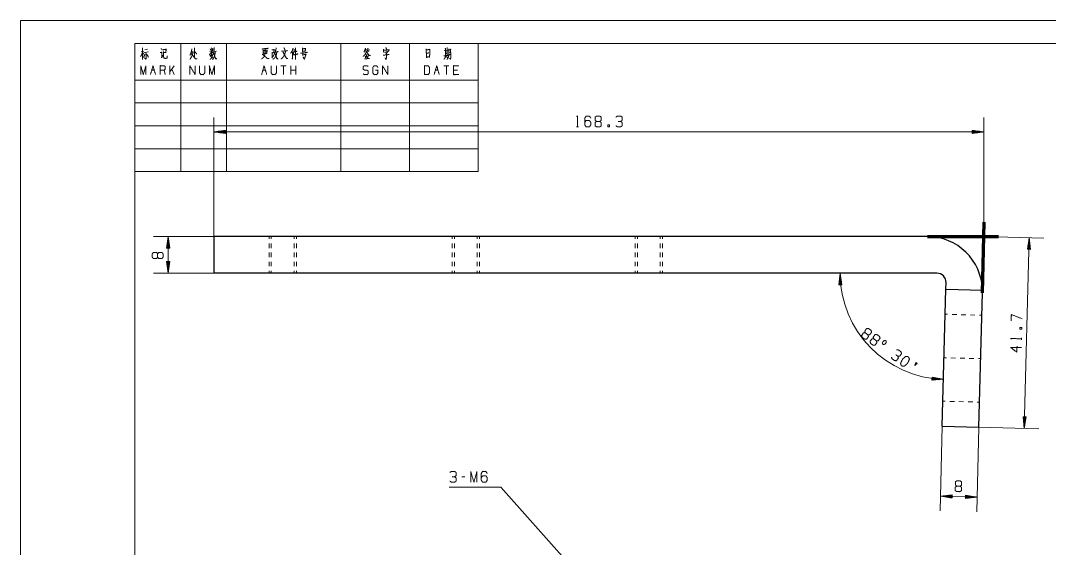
# Model space of a CAD drawing. Header units: millimetres. Extents: x 0 to 420, y 0 to 568.
# Drawn here: x 0 to 224.8, y 181.6 to 297 of the extents above; entities that cross this region are included whole.
import ezdxf

# ---------------------------------------------------------------- set-up
doc = ezdxf.new("R2010")
doc.units = ezdxf.units.MM
doc.layers.add('1', color=7, linetype='Continuous', true_color=0xffffff)

msp = doc.modelspace()

# ---------------------------------------------------------------- linework, layer by layer
at = {"layer": '1', "color": 132, "linetype": 'Continuous', "lineweight": 18}
for p, q in [((0, 297), (0, 0)), ((420, 297), (0, 297)), ((25, 292), (25, 264)), ((25, 292), (100, 292)), ((25, 292), (100, 292)), ((25, 292), (100, 292)), ((25, 292), (25, 5)), ((415, 292), (25, 292)), ((35, 292), (35, 264)), ((45, 292), (45, 264)), ((70, 292), (70, 264)), ((85, 292), (85, 264)), ((100, 292), (100, 264)), ((25, 284), (100, 284)), ((25, 279), (100, 279)), ((25, 274), (100, 274)), ((25, 269), (100, 269)), ((25, 264), (100, 264))]:
    msp.add_line(p, q, dxfattribs=at)
at = {"layer": '1', "color": 95, "linetype": 'Continuous', "lineweight": 18}
for p, q in [((26.34, 290.18), (26.96, 290.3)), ((26.99, 289.99), (27.95, 290.14)), ((27.13, 290.61), (27.71, 290.74)), ((41.34, 290.22), (42.13, 290.38)), ((42.25, 290.16), (42.79, 290.28)), ((53.17, 290.09), (53.7, 290.18)), ((75.25, 290.57), (75.67, 290.63)), ((75.35, 290.55), (75.45, 290.24)), ((75.82, 290.51), (76.35, 290.61)), ((75.98, 290.49), (76.11, 290.16)), ((92.56, 290.43), (93.43, 290.55)), ((92.84, 290.07), (93.11, 290.14)), ((93.6, 290.05), (93.85, 290.12)), ((26.7, 289.95), (26.92, 289.68)), ((54.91, 288.87), (55.37, 289.43)), ((75.83, 289.64), (75.37, 289.56)), ((92.86, 289.72), (93.09, 289.78)), ((28.66, 286.17), (29.22, 286.17)), ((31.62, 285.18), (31.34, 286.17)), ((33.59, 287.14), (32.63, 285.78)), ((32.63, 285.18), (32.63, 287.14)), ((33.59, 285.18), (33.04, 286.36)), ((52.94, 286.17), (53.49, 286.17)), ((58.02, 287.14), (56.9, 287.14)), ((57.46, 287.14), (57.46, 285.18)), ((59.02, 285.18), (59.02, 287.14)), ((60.14, 286.17), (59.02, 286.17)), ((60.14, 285.18), (60.14, 287.14)), ((90.65, 286.17), (91.2, 286.17)), ((93.6, 287.14), (92.49, 287.14)), ((93.05, 287.14), (93.05, 285.18)), ((95.45, 286.17), (94.61, 286.17)), ((121.46, 273.76), (121.88, 273.76)), ((218.73, 227.25), (218.74, 227.67)), ((97.1, 197.31), (96.43, 197.31))]:
    msp.add_line(p, q, dxfattribs=at)
at = {"layer": '1', "color": 13, "linetype": 'Continuous', "lineweight": 18}
for p, q in [((42.21, 249.8), (42.21, 275.84)), ((210.5, 249.8), (210.5, 275.84)), ((44.75, 273), (42.21, 272.67)), ((42.21, 272.67), (44.75, 272.33)), ((42.21, 272.67), (210.5, 272.67)), ((44.75, 272.69), (42.4, 272.69)), ((44.75, 272.64), (42.4, 272.64)), ((44.75, 272.75), (42.79, 272.75)), ((44.75, 272.59), (42.79, 272.59)), ((44.75, 272.8), (43.17, 272.8)), ((44.75, 272.54), (43.17, 272.54)), ((44.75, 272.85), (43.56, 272.85)), ((44.75, 272.49), (43.56, 272.49)), ((44.75, 272.9), (43.94, 272.9)), ((44.75, 272.44), (43.94, 272.44)), ((44.75, 272.95), (44.33, 272.95)), ((44.75, 272.39), (44.33, 272.39)), ((44.75, 273), (44.72, 273)), ((44.75, 273), (44.72, 273)), ((44.75, 272.34), (44.72, 272.34)), ((44.75, 272.34), (44.72, 272.34)), ((44.75, 272.33), (44.75, 273)), ((207.96, 273), (207.99, 273)), ((207.96, 273), (207.99, 273)), ((207.96, 273), (207.96, 272.33)), ((210.5, 272.67), (207.96, 273)), ((207.96, 272.95), (208.38, 272.95)), ((207.96, 272.9), (208.76, 272.9)), ((207.96, 272.85), (209.15, 272.85)), ((207.96, 272.8), (209.53, 272.8)), ((207.96, 272.75), (209.92, 272.75)), ((207.96, 272.69), (210.3, 272.69)), ((207.96, 272.33), (210.5, 272.67)), ((207.96, 272.64), (210.3, 272.64)), ((207.96, 272.59), (209.92, 272.59)), ((207.96, 272.54), (209.53, 272.54)), ((207.96, 272.49), (209.15, 272.49)), ((207.96, 272.44), (208.76, 272.44)), ((207.96, 272.39), (208.38, 272.39)), ((207.96, 272.34), (207.99, 272.34)), ((207.96, 272.34), (207.99, 272.34)), ((42.21, 249.8), (29.07, 249.8)), ((32.25, 249.8), (31.91, 247.26)), ((32.22, 247.26), (32.22, 249.61)), ((32.58, 247.26), (32.25, 249.8)), ((32.25, 249.8), (32.25, 241.8)), ((32.27, 247.26), (32.27, 249.61)), ((210.5, 249.8), (223.58, 249.46)), ((31.97, 247.26), (31.97, 247.68)), ((32.02, 247.26), (32.02, 248.06)), ((32.07, 247.26), (32.07, 248.45)), ((32.12, 247.26), (32.12, 248.84)), ((32.17, 247.26), (32.17, 249.22)), ((32.32, 247.26), (32.32, 249.22)), ((32.37, 247.26), (32.37, 248.84)), ((32.42, 247.26), (32.42, 248.45)), ((32.48, 247.26), (32.48, 248.06)), ((32.53, 247.26), (32.53, 247.68)), ((220.41, 249.54), (219.32, 207.86)), ((220.41, 249.54), (220.01, 247.01)), ((220.06, 247.01), (220.07, 247.43)), ((220.11, 247.01), (220.13, 247.81)), ((220.16, 247.01), (220.19, 248.2)), ((220.21, 247.01), (220.25, 248.58)), ((220.26, 247), (220.32, 248.96)), ((220.32, 247), (220.38, 249.35)), ((220.37, 247), (220.43, 249.35)), ((220.67, 246.99), (220.41, 249.54)), ((220.42, 247), (220.47, 248.96)), ((220.47, 247), (220.51, 248.57)), ((220.52, 247), (220.55, 248.19)), ((220.57, 247), (220.59, 247.8)), ((220.62, 246.99), (220.63, 247.41)), ((31.91, 247.26), (32.58, 247.26)), ((31.92, 247.26), (31.92, 247.29)), ((31.92, 247.26), (31.92, 247.29)), ((32.58, 247.26), (32.58, 247.29)), ((32.58, 247.26), (32.58, 247.29)), ((220.01, 247.01), (220.01, 247.04)), ((220.01, 247.01), (220.01, 247.04)), ((220.01, 247.01), (220.67, 246.99)), ((220.67, 246.99), (220.67, 247.03)), ((220.67, 246.99), (220.67, 247.03)), ((31.91, 244.34), (32.25, 241.8)), ((32.58, 244.34), (31.91, 244.34)), ((31.92, 244.34), (31.92, 244.31)), ((31.92, 244.34), (31.92, 244.31)), ((31.97, 244.34), (31.97, 243.92)), ((32.02, 244.34), (32.02, 243.54)), ((32.07, 244.34), (32.07, 243.15)), ((32.12, 244.34), (32.12, 242.77)), ((32.17, 244.34), (32.17, 242.38)), ((32.22, 244.34), (32.22, 241.99)), ((32.25, 241.8), (32.58, 244.34)), ((32.27, 244.34), (32.27, 241.99)), ((32.32, 244.34), (32.32, 242.38)), ((32.37, 244.34), (32.37, 242.77)), ((32.42, 244.34), (32.42, 243.15)), ((32.48, 244.34), (32.48, 243.54)), ((32.53, 244.34), (32.53, 243.92)), ((32.58, 244.34), (32.58, 244.31)), ((32.58, 244.34), (32.58, 244.31)), ((42.21, 241.8), (29.07, 241.8)), ((179.08, 241.8), (178.81, 239.25)), ((179.02, 239.26), (178.97, 240.83)), ((179.07, 239.26), (179.02, 241.22)), ((179.12, 239.26), (179.06, 241.61)), ((179.48, 239.27), (179.08, 241.8)), ((179.17, 239.26), (179.11, 241.61)), ((179.22, 239.26), (179.17, 241.22)), ((179.27, 239.26), (179.23, 240.84)), ((178.81, 239.25), (178.81, 239.28)), ((178.81, 239.25), (178.81, 239.28)), ((178.81, 239.25), (179.48, 239.27)), ((178.87, 239.25), (178.85, 239.67)), ((178.92, 239.26), (178.89, 240.06)), ((178.97, 239.26), (178.93, 240.45)), ((179.32, 239.27), (179.29, 240.46)), ((179.37, 239.27), (179.35, 240.07)), ((179.42, 239.27), (179.41, 239.69)), ((179.47, 239.27), (179.47, 239.3)), ((179.47, 239.27), (179.47, 239.3)), ((199.16, 219.07), (199.12, 218.4)), ((199.12, 218.4), (201.68, 218.6)), ((199.12, 218.4), (199.16, 218.4)), ((199.12, 218.4), (199.16, 218.4)), ((199.13, 218.61), (200.71, 218.52)), ((199.13, 218.56), (200.32, 218.49)), ((199.13, 218.51), (199.93, 218.46)), ((199.13, 218.46), (199.54, 218.43)), ((199.14, 218.76), (201.49, 218.63)), ((199.14, 218.71), (201.48, 218.58)), ((199.14, 218.66), (201.1, 218.55)), ((199.15, 218.96), (199.96, 218.92)), ((199.15, 218.91), (200.34, 218.85)), ((199.15, 218.86), (200.72, 218.78)), ((199.15, 218.81), (201.1, 218.71)), ((201.68, 218.6), (199.16, 219.07)), ((199.16, 219.06), (199.19, 219.06)), ((199.16, 219.06), (199.19, 219.06)), ((199.16, 219.01), (199.57, 218.99)), ((219.05, 210.41), (219.05, 210.38)), ((219.05, 210.41), (219.05, 210.38)), ((219.05, 210.41), (219.32, 207.86)), ((219.72, 210.39), (219.05, 210.41)), ((219.1, 210.41), (219.09, 209.99)), ((219.15, 210.41), (219.13, 209.6)), ((219.2, 210.41), (219.17, 209.22)), ((219.26, 210.41), (219.21, 208.83)), ((219.31, 210.4), (219.25, 208.44)), ((219.36, 210.4), (219.3, 208.06)), ((219.32, 207.86), (219.72, 210.39)), ((219.41, 210.4), (219.35, 208.05)), ((219.46, 210.4), (219.41, 208.44)), ((219.51, 210.4), (219.47, 208.82)), ((219.56, 210.4), (219.53, 209.21)), ((219.61, 210.4), (219.59, 209.59)), ((219.66, 210.39), (219.65, 209.98)), ((219.71, 210.39), (219.71, 210.36)), ((219.71, 210.39), (219.71, 210.36)), ((201.41, 208.33), (200.93, 189.89)), ((209.41, 208.12), (208.92, 189.68)), ((209.41, 208.12), (222.49, 207.78)), ((104.97, 195.02), (93.64, 195.02)), ((135.29, 160.92), (104.97, 195.02)), ((203.56, 193.33), (201.01, 193.07)), ((201.01, 193.07), (203.54, 192.67)), ((209.01, 192.86), (201.01, 193.07)), ((203.55, 193.03), (201.2, 193.09)), ((203.55, 192.97), (201.2, 193.04)), ((203.55, 193.08), (201.59, 193.13)), ((203.55, 192.92), (201.59, 192.98)), ((203.54, 192.87), (201.97, 192.91)), ((203.55, 193.13), (201.98, 193.17)), ((203.54, 192.82), (202.35, 192.85)), ((203.55, 193.18), (202.36, 193.21)), ((203.54, 192.77), (202.74, 192.79)), ((203.55, 193.23), (202.75, 193.25)), ((203.54, 192.72), (203.12, 192.73)), ((203.56, 193.28), (203.14, 193.29)), ((203.54, 192.67), (203.51, 192.67)), ((203.54, 192.67), (203.51, 192.67)), ((203.56, 193.33), (203.53, 193.33)), ((203.56, 193.33), (203.53, 193.33)), ((203.54, 192.67), (203.56, 193.33)), ((206.48, 193.26), (206.46, 192.59)), ((206.46, 192.59), (209.01, 192.86)), ((206.46, 192.8), (208.04, 192.76)), ((206.46, 192.75), (207.65, 192.71)), ((206.46, 192.7), (207.26, 192.67)), ((206.46, 192.64), (206.88, 192.63)), ((206.46, 192.59), (206.49, 192.59)), ((206.46, 192.59), (206.49, 192.59)), ((206.47, 193.2), (206.89, 193.19)), ((206.47, 193.15), (207.28, 193.13)), ((206.47, 193.1), (207.66, 193.07)), ((206.47, 193.05), (208.05, 193.01)), ((206.47, 193), (208.43, 192.95)), ((206.47, 192.95), (208.81, 192.89)), ((206.47, 192.9), (208.81, 192.84)), ((206.47, 192.85), (208.43, 192.8)), ((209.01, 192.86), (206.48, 193.26)), ((206.48, 193.25), (206.51, 193.25)), ((206.48, 193.25), (206.51, 193.25))]:
    msp.add_line(p, q, dxfattribs=at)
at = {"layer": '1', "color": 252, "linetype": 'Continuous', "lineweight": 70}
for p, q in [((210.18, 237.49), (210.58, 252.97)), ((198.18, 249.8), (213.67, 249.8))]:
    msp.add_line(p, q, dxfattribs=at)
at = {"layer": '1', "color": 30, "linetype": 'Continuous', "lineweight": 25}
for p, q in [((42.21, 249.8), (42.21, 241.8)), ((198.18, 249.8), (42.21, 249.8)), ((200.23, 241.8), (42.21, 241.8)), ((201.41, 208.33), (202.19, 238.32)), ((202.19, 238.32), (202.23, 239.75)), ((202.19, 238.32), (210.18, 238.11)), ((209.41, 208.12), (210.18, 237.49)), ((201.41, 208.33), (209.41, 208.12))]:
    msp.add_line(p, q, dxfattribs=at)
at = {"layer": '1', "color": 43, "linetype": 'Continuous', "lineweight": 18}
for p, q in [((54.29, 249.8), (54.29, 249.3)), ((54.79, 249.8), (54.79, 249.3)), ((59.79, 249.3), (59.79, 249.8)), ((60.29, 249.8), (60.29, 249.3)), ((94.29, 249.8), (94.29, 249.3)), ((94.79, 249.8), (94.79, 249.3)), ((99.79, 249.3), (99.79, 249.8)), ((100.29, 249.8), (100.29, 249.3)), ((134.29, 249.8), (134.29, 249.3)), ((134.79, 249.8), (134.79, 249.3)), ((139.79, 249.3), (139.79, 249.8)), ((140.29, 249.8), (140.29, 249.3)), ((54.29, 248.3), (54.29, 247.3)), ((54.79, 248.3), (54.79, 247.3)), ((59.79, 247.3), (59.79, 248.3)), ((60.29, 248.3), (60.29, 247.3)), ((94.29, 248.3), (94.29, 247.3)), ((94.79, 248.3), (94.79, 247.3)), ((99.79, 247.3), (99.79, 248.3)), ((100.29, 248.3), (100.29, 247.3)), ((134.29, 248.3), (134.29, 247.3)), ((134.79, 248.3), (134.79, 247.3)), ((139.79, 247.3), (139.79, 248.3)), ((140.29, 248.3), (140.29, 247.3)), ((54.29, 246.3), (54.29, 245.3)), ((54.79, 246.3), (54.79, 245.3)), ((59.79, 245.3), (59.79, 246.3)), ((60.29, 246.3), (60.29, 245.3)), ((94.29, 246.3), (94.29, 245.3)), ((94.79, 246.3), (94.79, 245.3)), ((99.79, 245.3), (99.79, 246.3)), ((100.29, 246.3), (100.29, 245.3)), ((134.29, 246.3), (134.29, 245.3)), ((134.79, 246.3), (134.79, 245.3)), ((139.79, 245.3), (139.79, 246.3)), ((140.29, 246.3), (140.29, 245.3)), ((54.29, 244.3), (54.29, 243.3)), ((54.79, 244.3), (54.79, 243.3)), ((59.79, 243.3), (59.79, 244.3)), ((60.29, 244.3), (60.29, 243.3)), ((94.29, 244.3), (94.29, 243.3)), ((94.79, 244.3), (94.79, 243.3)), ((99.79, 243.3), (99.79, 244.3)), ((100.29, 244.3), (100.29, 243.3)), ((134.29, 244.3), (134.29, 243.3)), ((134.79, 244.3), (134.79, 243.3)), ((139.79, 243.3), (139.79, 244.3)), ((140.29, 244.3), (140.29, 243.3)), ((54.29, 242.3), (54.29, 241.8)), ((54.79, 242.3), (54.79, 241.8)), ((59.79, 241.8), (59.79, 242.3)), ((60.29, 242.3), (60.29, 241.8)), ((94.29, 242.3), (94.29, 241.8)), ((94.79, 242.3), (94.79, 241.8)), ((99.79, 241.8), (99.79, 242.3)), ((100.29, 242.3), (100.29, 241.8)), ((134.29, 242.3), (134.29, 241.8)), ((134.79, 242.3), (134.79, 241.8)), ((139.79, 241.8), (139.79, 242.3)), ((140.29, 242.3), (140.29, 241.8)), ((202.55, 232.81), (202.05, 232.82)), ((204.55, 232.76), (203.55, 232.78)), ((206.55, 232.71), (205.55, 232.73)), ((208.55, 232.65), (207.55, 232.68)), ((210.05, 232.61), (209.55, 232.63)), ((202.3, 223.31), (201.8, 223.33)), ((204.3, 223.26), (203.3, 223.29)), ((206.3, 223.21), (205.3, 223.23)), ((208.3, 223.16), (207.3, 223.18)), ((209.8, 223.12), (209.3, 223.13)), ((201.55, 213.83), (202.05, 213.82)), ((203.05, 213.79), (204.05, 213.76)), ((205.05, 213.74), (206.05, 213.71)), ((207.05, 213.69), (208.05, 213.66)), ((209.05, 213.63), (209.55, 213.62))]:
    msp.add_line(p, q, dxfattribs=at)
at = {"layer": '1', "color": 30, "linetype": 'Continuous', "lineweight": 25}
for centre, radius, start, end in [((198.18, 237.8), 12, 1.4896, 90), ((200.23, 239.8), 2, 358.5, 90), ((198.18, 237.8), 12, 358.5, 1.4896)]:
    msp.add_arc(centre, radius, start, end, dxfattribs=at)
at = {"layer": '1', "color": 13, "linetype": 'Continuous', "lineweight": 18}
msp.add_arc((202.29, 241.8), 23.21, 180, 268.5, dxfattribs=at)
at = {"layer": '1', "color": 95, "linetype": 'Continuous', "lineweight": 18}
for points, knots in [([(26.67, 290.16), (26.6, 289.91), (26.48, 289.62), (26.35, 289.35), (26.23, 289.14)], [0, 0, 0.233514, 0.515368, 0.78555, 1, 1]), ([(26.67, 291.07), (26.66, 288.89), (26.63, 288.5), (26.61, 288.71), (26.64, 288.94)], [0, 0, 0.723303, 0.854546, 0.923601, 1, 1]), ([(30.53, 289.99), (30.92, 290.09), (30.86, 290.16), (30.83, 288.96), (30.77, 288.83), (31.12, 289.41)], [0, 0, 0.158008, 0.19221, 0.673433, 0.728446, 1, 1]), ([(30.7, 290.88), (30.87, 290.72), (30.92, 290.63), (30.92, 290.53), (30.9, 290.67)], [0, 0, 0.413146, 0.573572, 0.750721, 1, 1]), ([(31.19, 290.63), (31.87, 290.74), (31.82, 290.8), (31.73, 290.05), (31.82, 290.05), (31.25, 289.99)], [0, 0, 0.313958, 0.349012, 0.694882, 0.735357, 1, 1]), ([(31.22, 290.22), (31.25, 289.91), (31.25, 289.2), (31.27, 288.98), (31.3, 288.87), (31.34, 288.81), (31.41, 288.77), (31.53, 288.75), (31.66, 288.73), (32.03, 288.79), (32, 289.33), (32, 288.79)], [0, 0, 0.097093, 0.316208, 0.387239, 0.42073, 0.444406, 0.470581, 0.507596, 0.549105, 0.664641, 0.832445, 1, 1]), ([(37.43, 290.84), (37.42, 290.72), (37.34, 290.3), (37.26, 290.01), (37.18, 289.8), (37.09, 289.6), (37.01, 289.43)], [0, 0, 0.084498, 0.36853, 0.573114, 0.721457, 0.873368, 1, 1]), ([(37.28, 290.09), (37.75, 290.18), (37.71, 290.22), (37.68, 290.03), (37.62, 289.76), (37.56, 289.6), (37.48, 289.37), (37.4, 289.18), (37.28, 288.98), (37.2, 288.81), (37.02, 288.56)], [0, 0, 0.202443, 0.228131, 0.308408, 0.425631, 0.500403, 0.604281, 0.689483, 0.790714, 0.870506, 1, 1]), ([(37.97, 291.05), (38.02, 290.94), (38, 290.84), (37.99, 289.12), (37.97, 289.23), (38, 289.45)], [0, 0, 0.049543, 0.095606, 0.852767, 0.898838, 1, 1]), ([(38.1, 290.16), (38.13, 290.14), (38.4, 289.8), (38.47, 289.68)], [0, 0, 0.059448, 0.761031, 1, 1]), ([(41.75, 290.24), (41.62, 290.01), (41.48, 289.8), (41.35, 289.64), (41.22, 289.49)], [0, 0, 0.287221, 0.555142, 0.786181, 1, 1]), ([(41.43, 290.8), (41.56, 290.57), (41.59, 290.43)], [0, 0, 0.640221, 1, 1]), ([(41.73, 291.07), (41.76, 290.92), (41.76, 289.78), (41.73, 289.93), (41.76, 290.05)], [0, 0, 0.094654, 0.823636, 0.91829, 1, 1]), ([(41.76, 290.2), (41.94, 290.07), (42.03, 289.97)], [0, 0, 0.613122, 1, 1]), ([(42.03, 290.92), (42.03, 290.82), (41.91, 290.34)], [0, 0, 0.174301, 1, 1]), ([(42.54, 290.16), (42.49, 289.8), (42.45, 289.56), (42.41, 289.35), (42.35, 289.16), (42.23, 288.91), (42.13, 288.73), (42.01, 288.56), (41.92, 288.48)], [0, 0, 0.19438, 0.332636, 0.448614, 0.555649, 0.70616, 0.822692, 0.933847, 1, 1]), ([(42.33, 291.11), (42.33, 290.98), (42.32, 290.76), (42.27, 290.47), (42.23, 290.16), (42.17, 289.91), (42.1, 289.68), (42.08, 289.62)], [0, 0, 0.081852, 0.232243, 0.425429, 0.63211, 0.800313, 0.957953, 1, 1]), ([(53.44, 290.84), (53.42, 290.18), (53.41, 289.85), (53.39, 289.66), (53.38, 289.56), (53.36, 289.43), (53.32, 289.31), (53.27, 289.2), (53.14, 289.02), (53, 288.85), (52.79, 288.73), (52.69, 288.67), (52.65, 288.65)], [0, 0, 0.263783, 0.395771, 0.470171, 0.511786, 0.56157, 0.614019, 0.658777, 0.749614, 0.837596, 0.932985, 0.980677, 1, 1]), ([(52.76, 290.82), (52.82, 290.78), (52.85, 290.8), (54.11, 290.94), (54.07, 290.96), (53.92, 290.92)], [0, 0, 0.045522, 0.068286, 0.872626, 0.90344, 1, 1]), ([(53, 290.59), (53.04, 290.41), (53.04, 289.66), (53.03, 289.7), (53.89, 289.85), (53.8, 289.85), (53.89, 290.63), (53.92, 290.57), (53.87, 290.53), (53.04, 290.43)], [0, 0, 0.051663, 0.252803, 0.264656, 0.500971, 0.524672, 0.738301, 0.756829, 0.773117, 1, 1]), ([(54.88, 290.57), (55.47, 290.67), (55.41, 290.74), (55.34, 290.01), (55.41, 290.01), (54.97, 289.93), (54.94, 290.12), (54.97, 289.89), (54.96, 288.96)], [0, 0, 0.181366, 0.207406, 0.429567, 0.451891, 0.588199, 0.645735, 0.715777, 1, 1]), ([(55.98, 290.12), (55.98, 289.99), (55.92, 289.66), (55.86, 289.47), (55.81, 289.31), (55.73, 289.16), (55.65, 289.02), (55.54, 288.87), (55.31, 288.67), (55.13, 288.58)], [0, 0, 0.067236, 0.249298, 0.354996, 0.450079, 0.537949, 0.629663, 0.725721, 0.894899, 1, 1]), ([(55.85, 291.05), (55.82, 290.8), (55.73, 290.47), (55.62, 290.12), (55.53, 289.89), (55.47, 289.72), (55.41, 289.58)], [0, 0, 0.162457, 0.385014, 0.625897, 0.784413, 0.898493, 1, 1]), ([(55.62, 290.07), (56.27, 290.2), (56.2, 290.22), (56.08, 290.18)], [0, 0, 0.769962, 0.857327, 1, 1]), ([(57.88, 290.32), (57.88, 290.2), (57.81, 289.91), (57.74, 289.68), (57.65, 289.43), (57.52, 289.23), (57.5, 289.18), (57.42, 289.08), (57.31, 288.94), (57.18, 288.81), (57.06, 288.69), (56.93, 288.58)], [0, 0, 0.060656, 0.206644, 0.323463, 0.452143, 0.571976, 0.593424, 0.659716, 0.74639, 0.834816, 0.918178, 1, 1]), ([(57.02, 290.28), (58.29, 290.43), (58.21, 290.45), (58.12, 290.41)], [0, 0, 0.872478, 0.933903, 1, 1]), ([(57.34, 290.05), (57.4, 290.01), (58.1, 288.75), (58.43, 288.69), (58.12, 288.77), (58.02, 288.89)], [0, 0, 0.030854, 0.652647, 0.79375, 0.930716, 1, 1]), ([(57.56, 291.03), (57.66, 290.84), (57.71, 290.72), (57.74, 290.59)], [0, 0, 0.450481, 0.729637, 1, 1]), ([(59.55, 290.98), (59.48, 290.72), (59.38, 290.47), (59.26, 290.24), (59.14, 290.05), (59, 289.85)], [0, 0, 0.21836, 0.428744, 0.629221, 0.801494, 1, 1]), ([(59.38, 290.41), (59.39, 289.16), (59.39, 288.56), (59.38, 288.69), (59.39, 288.91)], [0, 0, 0.565717, 0.839123, 0.896086, 1, 1]), ([(59.8, 290.72), (59.76, 290.38), (59.7, 290.09), (59.64, 289.89), (59.6, 289.76)], [0, 0, 0.34211, 0.644851, 0.86512, 1, 1]), ([(59.8, 290.14), (60.47, 290.32), (60.4, 290.32), (60.28, 290.26)], [0, 0, 0.772509, 0.853435, 1, 1]), ([(60.08, 291.07), (60.12, 290.98), (60.09, 291.03), (60.11, 288.54), (60.09, 288.73), (60.11, 289.04)], [0, 0, 0.029975, 0.04619, 0.840789, 0.900562, 1, 1]), ([(61.18, 289.87), (61.37, 289.87), (61.75, 289.91), (62.68, 290.05), (62.58, 290.07), (62.43, 290.03)], [0, 0, 0.10704, 0.322386, 0.855626, 0.914427, 1, 1]), ([(61.57, 291.07), (61.63, 290.82), (61.63, 290.09), (61.63, 290.28), (62.33, 290.38), (62.21, 290.38), (62.24, 290.9), (62.26, 290.98), (62.29, 290.92), (62.19, 290.9), (61.63, 290.82)], [0, 0, 0.076614, 0.294117, 0.350048, 0.563214, 0.598361, 0.753971, 0.779215, 0.799829, 0.831205, 1, 1]), ([(75.64, 290.3), (75.63, 290.2), (75.39, 289.83), (75.38, 289.78), (75.26, 289.6), (75.06, 289.37), (74.85, 289.16)], [0, 0, 0.074337, 0.387309, 0.418539, 0.575027, 0.79286, 1, 1]), ([(75.37, 290.98), (75.35, 290.84), (75.23, 290.53), (75.13, 290.28), (75.01, 290.07)], [0, 0, 0.148006, 0.485257, 0.758321, 1, 1]), ([(75.61, 290.16), (76.2, 289.37), (76.43, 289.37), (76.2, 289.39), (76.08, 289.54)], [0, 0, 0.599324, 0.742451, 0.886135, 1, 1]), ([(75.91, 290.98), (75.92, 290.88), (75.75, 290.3)], [0, 0, 0.147218, 1, 1]), ([(79.34, 290.74), (79.34, 290.51), (79.33, 290.34), (79.3, 290.22), (79.27, 290.12)], [0, 0, 0.361949, 0.626223, 0.829034, 1, 1]), ([(79.34, 290.49), (80.57, 290.63), (80.56, 290.67), (80.37, 290.26)], [0, 0, 0.712481, 0.737756, 1, 1]), ([(79.49, 290.07), (80.25, 290.18), (80.21, 290.24), (79.92, 289.72)], [0, 0, 0.533866, 0.586729, 1, 1]), ([(79.78, 291.09), (79.89, 290.96), (79.93, 290.86), (79.96, 290.69)], [0, 0, 0.364604, 0.619196, 1, 1]), ([(88.61, 290.8), (88.64, 290.59), (88.66, 290.14), (88.67, 289.66), (88.67, 289.6), (88.67, 288.83), (88.67, 288.98), (89.24, 289.1), (89.36, 288.96), (89.39, 289.14), (89.39, 289.39), (89.4, 289.87), (89.42, 290.36), (89.42, 290.78), (89.43, 290.72), (88.66, 290.57)], [0, 0, 0.037589, 0.119519, 0.205166, 0.216331, 0.354043, 0.380097, 0.485125, 0.518622, 0.552532, 0.597196, 0.682843, 0.77221, 0.846648, 0.858119, 1, 1]), ([(92.8, 290.98), (92.83, 290.86), (92.83, 289.31)], [0, 0, 0.075954, 1, 1]), ([(93.21, 291.11), (93.24, 290.98), (93.19, 289.37)], [0, 0, 0.073211, 1, 1]), ([(93.55, 290.82), (93.59, 290.59), (93.59, 290.14), (93.57, 289.64), (93.55, 289.33), (93.47, 289), (93.38, 288.79), (93.22, 288.48)], [0, 0, 0.096217, 0.285187, 0.491418, 0.620825, 0.76157, 0.854869, 1, 1]), ([(93.59, 290.57), (94.03, 290.67), (93.98, 290.74), (93.98, 290.05), (94, 289.12), (93.98, 288.77), (93.97, 288.56), (93.95, 288.5), (93.74, 288.77), (93.94, 288.58)], [0, 0, 0.13308, 0.155522, 0.357051, 0.631901, 0.735808, 0.797028, 0.815849, 0.918301, 1, 1]), ([(27.18, 289.66), (27.17, 289.58), (26.86, 288.96)], [0, 0, 0.108202, 1, 1]), ([(27.37, 289.99), (27.42, 289.87), (27.42, 288.83), (27.4, 288.6), (27.39, 288.52), (27.11, 288.85), (27.39, 288.56)], [0, 0, 0.056947, 0.504404, 0.603051, 0.639405, 0.826366, 1, 1]), ([(27.61, 289.58), (27.87, 289.16), (27.92, 289), (27.81, 289.27)], [0, 0, 0.516563, 0.696901, 1, 1]), ([(37.28, 289.8), (38.22, 288.62), (38.56, 288.65), (38.54, 288.65), (38.24, 288.67), (38.08, 288.81)], [0, 0, 0.632183, 0.773704, 0.779845, 0.909108, 1, 1]), ([(41.34, 289.31), (41.97, 289.45), (41.98, 289.64), (41.98, 289.56), (41.91, 289.31), (41.81, 289.04), (41.7, 288.83), (41.59, 288.71), (41.48, 288.58), (41.41, 288.52)], [0, 0, 0.30447, 0.39258, 0.431622, 0.553714, 0.689469, 0.798362, 0.878841, 0.954752, 1, 1]), ([(41.72, 289.66), (41.56, 289.08), (41.66, 289.04), (41.78, 289), (41.89, 288.94), (42.04, 288.85)], [0, 0, 0.5291, 0.62629, 0.735524, 0.852093, 1, 1]), ([(42.22, 289.89), (42.25, 289.85), (42.39, 289.27), (42.49, 289), (42.6, 288.71), (42.63, 288.65), (42.85, 288.67), (42.63, 288.69), (42.55, 288.81)], [0, 0, 0.026721, 0.341749, 0.493483, 0.655465, 0.691641, 0.80784, 0.924039, 1, 1]), ([(52.82, 289.6), (52.89, 289.6), (53.17, 289.37), (53.41, 289.16), (53.63, 288.98), (53.9, 288.71), (54.23, 288.75), (53.92, 288.71), (53.82, 288.79)], [0, 0, 0.033467, 0.197839, 0.340788, 0.472468, 0.649452, 0.797921, 0.939753, 1, 1]), ([(55.54, 289.8), (55.59, 289.78), (56.04, 288.67), (56.32, 288.65), (56.06, 288.71), (55.98, 288.83)], [0, 0, 0.024909, 0.644018, 0.787117, 0.926016, 1, 1]), ([(59.57, 289.49), (60.61, 289.7), (60.53, 289.72), (60.4, 289.66)], [0, 0, 0.826976, 0.886334, 1, 1]), ([(61.73, 289.91), (61.63, 289.41), (61.6, 289.49), (62.38, 289.62), (62.33, 289.7), (62.33, 289.62), (62.24, 289.27), (62.19, 289.04), (62.11, 288.85), (62.05, 288.71), (62.01, 288.6), (61.98, 288.58), (61.72, 289.06), (62, 288.62)], [0, 0, 0.13637, 0.159981, 0.371157, 0.396349, 0.418604, 0.516111, 0.579311, 0.63312, 0.675133, 0.705357, 0.714996, 0.861275, 1, 1]), ([(75.12, 288.62), (76.23, 288.73), (76.16, 288.73), (75.99, 288.71)], [0, 0, 0.825897, 0.879998, 1, 1]), ([(75.31, 289.27), (75.38, 289), (75.38, 288.87), (75.37, 289.04)], [0, 0, 0.489807, 0.707975, 1, 1]), ([(75.58, 289.43), (75.64, 289.12), (75.61, 288.96), (75.61, 289.18)], [0, 0, 0.443891, 0.680119, 1, 1]), ([(75.95, 289.41), (75.95, 289.27), (75.77, 288.69)], [0, 0, 0.19307, 1, 1]), ([(79.2, 289.41), (80.57, 289.6), (80.49, 289.62), (80.28, 289.56)], [0, 0, 0.820202, 0.873508, 1, 1]), ([(79.87, 289.87), (79.9, 289.76), (79.93, 289.64), (79.94, 289.43), (79.94, 289), (79.93, 288.85), (79.9, 288.65), (79.86, 288.52), (79.64, 288.87), (79.87, 288.56)], [0, 0, 0.049623, 0.1085, 0.204239, 0.404798, 0.471991, 0.568442, 0.629223, 0.820578, 1, 1]), ([(88.67, 289.83), (89.24, 289.95), (89.18, 289.97), (89.05, 289.89)], [0, 0, 0.728512, 0.805958, 1, 1]), ([(92.52, 289.25), (93.43, 289.41), (93.38, 289.43), (93.33, 289.37)], [0, 0, 0.873246, 0.919206, 1, 1]), ([(92.86, 289.12), (92.84, 289.02), (92.73, 288.81), (92.62, 288.67), (92.52, 288.56)], [0, 0, 0.157085, 0.51447, 0.781154, 1, 1]), ([(93.09, 289.18), (93.25, 288.94), (93.25, 288.83), (93.19, 289.02)], [0, 0, 0.497679, 0.671694, 1, 1]), ([(93.57, 289.52), (93.6, 289.52), (93.84, 289.58)], [0, 0, 0.107799, 1, 1]), ([(26.26, 285.18), (26.26, 287.14), (26.82, 285.18), (27.37, 287.14), (27.37, 285.18)], [0, 0, 0.245192, 0.5, 0.754808, 1, 1]), ([(30.51, 285.18), (30.51, 287.14), (31.34, 287.14), (31.62, 286.96), (31.62, 286.36), (31.34, 286.17), (30.51, 286.17)], [0, 0, 0.400952, 0.571035, 0.639278, 0.761676, 0.829917, 1, 1]), ([(37.01, 285.18), (37.01, 287.14), (38.12, 285.18), (38.12, 287.14)], [0, 0, 0.317574, 0.682426, 1, 1]), ([(39.13, 287.14), (39.13, 285.57), (39.39, 285.18), (39.95, 285.18), (40.24, 285.57), (40.24, 287.14)], [0, 0, 0.337152, 0.438599, 0.557781, 0.662848, 1, 1]), ([(41.25, 285.18), (41.25, 287.14), (41.81, 285.18), (42.36, 287.14), (42.36, 285.18)], [0, 0, 0.245192, 0.5, 0.754808, 1, 1]), ([(54.78, 287.14), (54.78, 285.57), (55.05, 285.18), (55.6, 285.18), (55.89, 285.57), (55.89, 287.14)], [0, 0, 0.337152, 0.438599, 0.557781, 0.662848, 1, 1]), ([(74.85, 285.36), (75.13, 285.18), (75.7, 285.18), (75.98, 285.39), (75.98, 285.97), (75.7, 286.17), (75.15, 286.17), (74.85, 286.36), (74.85, 286.96), (75.15, 287.14), (75.7, 287.14), (75.98, 286.96)], [0, 0, 0.068035, 0.184054, 0.254521, 0.372333, 0.442799, 0.555843, 0.626367, 0.748393, 0.81892, 0.931964, 1, 1]), ([(77.55, 286.17), (78.1, 286.17), (78.1, 285.57), (77.82, 285.18), (77.25, 285.18), (76.97, 285.57), (76.97, 286.75), (77.27, 287.14), (77.81, 287.14), (78.09, 286.75)], [0, 0, 0.103295, 0.214797, 0.304261, 0.410274, 0.499739, 0.718892, 0.809956, 0.910533, 1, 1]), ([(79.11, 285.18), (79.11, 287.14), (80.22, 285.18), (80.22, 287.14)], [0, 0, 0.317574, 0.682426, 1, 1]), ([(88.25, 285.18), (89.07, 285.18), (89.36, 285.57), (89.36, 286.75), (89.07, 287.14), (88.25, 287.14), (88.25, 285.18)], [0, 0, 0.142133, 0.227159, 0.431787, 0.516817, 0.65895, 1, 1]), ([(90.37, 285.18), (90.93, 287.14), (91.48, 285.18)], [0, 0, 0.5, 1, 1]), ([(95.73, 285.18), (94.61, 285.18), (94.61, 287.14), (95.73, 287.14)], [0, 0, 0.265389, 0.734611, 1, 1]), ([(121.53, 275.94), (121.67, 276.14), (121.67, 273.76)], [0, 0, 0.093491, 1, 1]), ([(123.27, 274.71), (123.59, 275.19), (124.28, 275.19), (124.62, 274.71), (124.62, 274.24), (124.28, 273.76), (123.59, 273.76), (123.27, 274.24), (123.27, 275.66), (123.59, 276.14), (124.28, 276.14), (124.62, 275.66)], [0, 0, 0.076964, 0.169762, 0.248075, 0.312019, 0.390332, 0.483129, 0.560094, 0.75193, 0.828892, 0.921689, 1, 1]), ([(125.87, 274.96), (125.55, 275.19), (125.55, 275.91), (125.87, 276.14), (126.56, 276.14), (126.89, 275.91), (126.89, 275.19), (126.56, 274.96), (125.87, 274.96), (125.53, 274.71), (125.53, 274.01), (125.87, 273.76), (126.56, 273.76), (126.89, 273.99), (126.89, 274.71), (126.56, 274.96)], [0, 0, 0.047573, 0.136085, 0.183658, 0.267814, 0.317165, 0.405677, 0.455027, 0.539184, 0.590297, 0.675755, 0.726868, 0.811024, 0.860375, 0.948887, 1, 1]), ([(131.11, 274.96), (131.45, 275.19), (131.45, 275.91), (131.11, 276.14), (130.42, 276.14), (130.09, 275.91)], [0, 0, 0.153875, 0.429853, 0.583728, 0.846125, 1, 1]), ([(130.1, 273.99), (130.42, 273.76), (131.11, 273.76), (131.45, 273.99), (131.45, 274.71), (131.11, 274.96), (130.6, 274.96)], [0, 0, 0.12412, 0.343687, 0.472444, 0.703375, 0.836731, 1, 1]), ([(128.32, 273.76), (128.66, 273.76), (128.66, 274.24), (128.32, 274.24), (128.32, 273.76)], [0, 0, 0.207086, 0.5, 0.707086, 1, 1]), ([(29.95, 245.32), (29.73, 245), (29, 245), (28.78, 245.32), (28.78, 246.01), (29, 246.34), (29.73, 246.34), (29.95, 246.01), (29.95, 245.32), (30.2, 244.98), (30.9, 244.98), (31.15, 245.32), (31.15, 246.01), (30.93, 246.34), (30.2, 246.34), (29.95, 246.01)], [0, 0, 0.047575, 0.136086, 0.183661, 0.267817, 0.317166, 0.405678, 0.455028, 0.539184, 0.590297, 0.675757, 0.726871, 0.811027, 0.860377, 0.948889, 1, 1]), ([(218.85, 231.84), (216.5, 232.75), (216.46, 231.4)], [0, 0, 0.652473, 1, 1]), ([(184.59, 228.75), (184.46, 229.12), (184.88, 229.71), (185.27, 229.71), (185.83, 229.31), (185.97, 228.93), (185.55, 228.34), (185.15, 228.35), (184.59, 228.75), (184.17, 228.74), (183.76, 228.18), (183.89, 227.78), (184.45, 227.37), (184.85, 227.36), (185.27, 227.95), (185.15, 228.35)], [0, 0, 0.047573, 0.136083, 0.183656, 0.267811, 0.317164, 0.405676, 0.455026, 0.539183, 0.590294, 0.675755, 0.726867, 0.811023, 0.860373, 0.948887, 1, 1]), ([(218.79, 229.56), (218.8, 229.9), (218.32, 229.91), (218.32, 229.57), (218.79, 229.56)], [0, 0, 0.20709, 0.500007, 0.707096, 1, 1]), ([(186.44, 227.43), (186.31, 227.79), (186.73, 228.38), (187.12, 228.38), (187.68, 227.98), (187.82, 227.6), (187.4, 227.01), (187, 227.02), (186.44, 227.43), (186.02, 227.42), (185.61, 226.85), (185.74, 226.45), (186.3, 226.05), (186.7, 226.04), (187.12, 226.63), (187, 227.02)], [0, 0, 0.047572, 0.136084, 0.183657, 0.267814, 0.317164, 0.405676, 0.455029, 0.539184, 0.590294, 0.675755, 0.726867, 0.811023, 0.860374, 0.948885, 1, 1]), ([(188.37, 226.31), (188.56, 226.18), (188.92, 226.32), (189.11, 226.58), (189.13, 226.97), (188.94, 227.11), (188.57, 226.98), (188.38, 226.71), (188.37, 226.31)], [0, 0, 0.085682, 0.230397, 0.351586, 0.496293, 0.581973, 0.730393, 0.851582, 1, 1]), ([(216.56, 227.38), (216.36, 227.52), (218.74, 227.46)], [0, 0, 0.09349, 1, 1]), ([(191.68, 223.66), (192.09, 223.65), (192.51, 224.24), (192.37, 224.62), (191.81, 225.02), (191.4, 225.03)], [0, 0, 0.153874, 0.429852, 0.583726, 0.846119, 1, 1]), ([(217.74, 225.88), (217.71, 224.54), (216.31, 225.58), (218.69, 225.52)], [0, 0, 0.245866, 0.565293, 1, 1]), ([(190.3, 223.46), (190.43, 223.09), (190.99, 222.69), (191.39, 222.67), (191.81, 223.26), (191.68, 223.66), (191.27, 223.96)], [0, 0, 0.124121, 0.34369, 0.472447, 0.703379, 0.836733, 1, 1]), ([(192.69, 221.46), (193.11, 221.47), (193.66, 221.94), (193.94, 222.32), (194.22, 223.02), (194.08, 223.39), (193.8, 223.59), (193.4, 223.6), (192.83, 223.12), (192.57, 222.72), (192.29, 222.06), (192.42, 221.66), (192.69, 221.46)], [0, 0, 0.067526, 0.183971, 0.260584, 0.380943, 0.446141, 0.500309, 0.565506, 0.685866, 0.762531, 0.87831, 0.945835, 1, 1]), ([(195.39, 221.59), (195.65, 222.26), (195.93, 222.07), (195.39, 221.59)], [0, 0, 0.406591, 0.595722, 1, 1]), ([(94.83, 197.31), (95.16, 197.54), (95.16, 198.26), (94.83, 198.49), (94.14, 198.49), (93.8, 198.26)], [0, 0, 0.153875, 0.429853, 0.583728, 0.846125, 1, 1]), ([(98.37, 196.11), (98.37, 198.49), (99.05, 196.11), (99.72, 198.49), (99.72, 196.11)], [0, 0, 0.245192, 0.5, 0.754808, 1, 1]), ([(100.65, 197.06), (100.97, 197.54), (101.66, 197.54), (101.99, 197.06), (101.99, 196.59), (101.66, 196.11), (100.97, 196.11), (100.65, 196.59), (100.65, 198.01), (100.97, 198.49), (101.66, 198.49), (101.99, 198.01)], [0, 0, 0.076964, 0.169762, 0.248075, 0.312018, 0.390331, 0.483129, 0.560093, 0.751925, 0.828889, 0.921687, 1, 1]), ([(93.82, 196.34), (94.14, 196.11), (94.83, 196.11), (95.16, 196.34), (95.16, 197.06), (94.83, 197.31), (94.32, 197.31)], [0, 0, 0.124121, 0.343688, 0.472446, 0.703377, 0.836734, 1, 1]), ([(204.58, 195.27), (204.27, 195.5), (204.29, 196.22), (204.61, 196.44), (205.3, 196.42), (205.63, 196.19), (205.61, 195.46), (205.27, 195.25), (204.58, 195.27), (204.24, 195.03), (204.22, 194.33), (204.55, 194.07), (205.24, 194.05), (205.58, 194.26), (205.6, 194.99), (205.27, 195.25)], [0, 0, 0.047576, 0.136087, 0.183662, 0.267816, 0.317166, 0.405678, 0.455028, 0.539183, 0.590296, 0.675756, 0.726868, 0.811025, 0.860374, 0.948886, 1, 1])]:
    msp.add_open_spline(points, degree=1, knots=knots, dxfattribs=at)
for points in [[(28.38, 285.18), (28.94, 287.14), (29.5, 285.18)], [(52.66, 285.18), (53.22, 287.14), (53.77, 285.18)]]:
    msp.add_open_spline(points, degree=1, dxfattribs=at)

doc.saveas('drawing.dxf')
